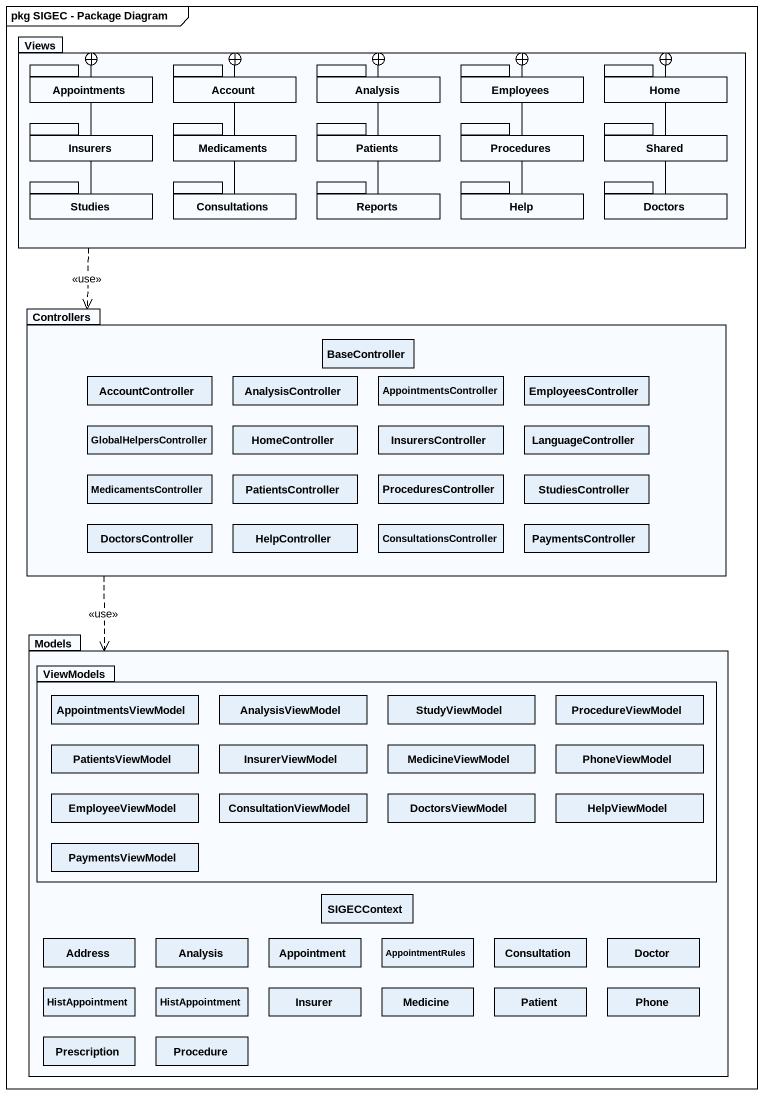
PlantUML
@startuml
mainframe pkg SIGEC - Package Diagram
hide circle
hide empty members
package Views {
  package Appointments {
  }
  package Account {
  }
  package Analysis {
  }
  package Employees {
  }
  package Home {
  }
  package Insurers {
  }
  package Medicaments {
  }
  package Patients {
  }
  package Procedures {
  }
  package Shared {
  }
  package Studies {
  }
  package Consultations {
  }
  package Reports {
  }
  package Help {
  }
  package Doctors {
  }
}
package Controllers {
  class AccountController
  class AnalysisController
  class BaseController
  class AppointmentsController
  class EmployeesController
  class GlobalHelpersController
  class HomeController
  class InsurersController
  class LanguageController
  class MedicamentsController
  class PatientsController
  class ProceduresController
  class StudiesController
  class DoctorsController
  class HelpController
  class ConsultationsController
  class PaymentsController
}
package Models {
  package ViewModels {
    class AppointmentsViewModel
    class AnalysisViewModel
    class StudyViewModel
    class ProcedureViewModel
    class PatientsViewModel
    class InsurerViewModel
    class MedicineViewModel
    class PhoneViewModel
    class EmployeeViewModel
    class ConsultationViewModel
    class DoctorsViewModel
    class HelpViewModel
    class PaymentsViewModel
  }
  class SIGECContext
  class Address
  class "Analysis" as Analysis_2
  class Appointment
  class AppointmentRules
  class Consultation
  class Doctor
  class HistAppointment
  class "HistAppointment" as HistAppointment_2
  class Insurer
  class Medicine
  class Patient
  class Phone
  class Prescription
  class Procedure
}
Views ..> Controllers : <<use>>
Appointments -right-+ Views
Account -right-+ Views
Analysis --+ Views
Employees -left-+ Views
Home -left-+ Views
Insurers -right-+ Views
Medicaments -right-+ Views
Patients -right-+ Views
Procedures -left-+ Views
Shared -left-+ Views
Studies -right-+ Views
Consultations -right-+ Views
Reports -up-+ Views
Help -left-+ Views
Doctors -left-+ Views
Controllers ..> Models : <<use>>
@enduml
